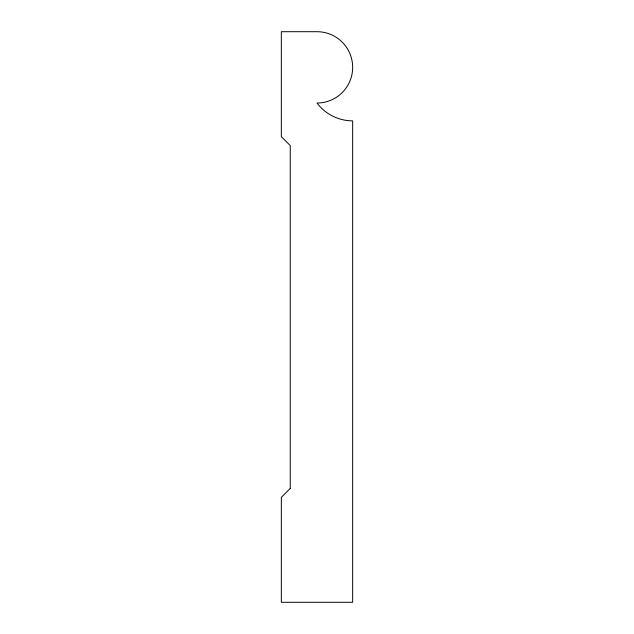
<?xml version="1.0" encoding="UTF-8"?>
<svg xmlns="http://www.w3.org/2000/svg" width="634" height="634" viewBox="0 0 634 634"><rect width="100%" height="100%" fill="white"/><g stroke="black" fill="none" stroke-linecap="round" stroke-linejoin="round"><path stroke-width="0.95" d="M290.253 488.426L281.337 497.341L281.337 602.3L352.662 602.3L352.662 120.856A44.578 44.578 0 0 1 317 103.025A35.663 35.663 0 0 0 352.662 67.362A35.663 35.663 0 0 0 317 31.7L281.337 31.7L281.337 136.659L290.253 145.574L290.253 488.426"/></g></svg>
